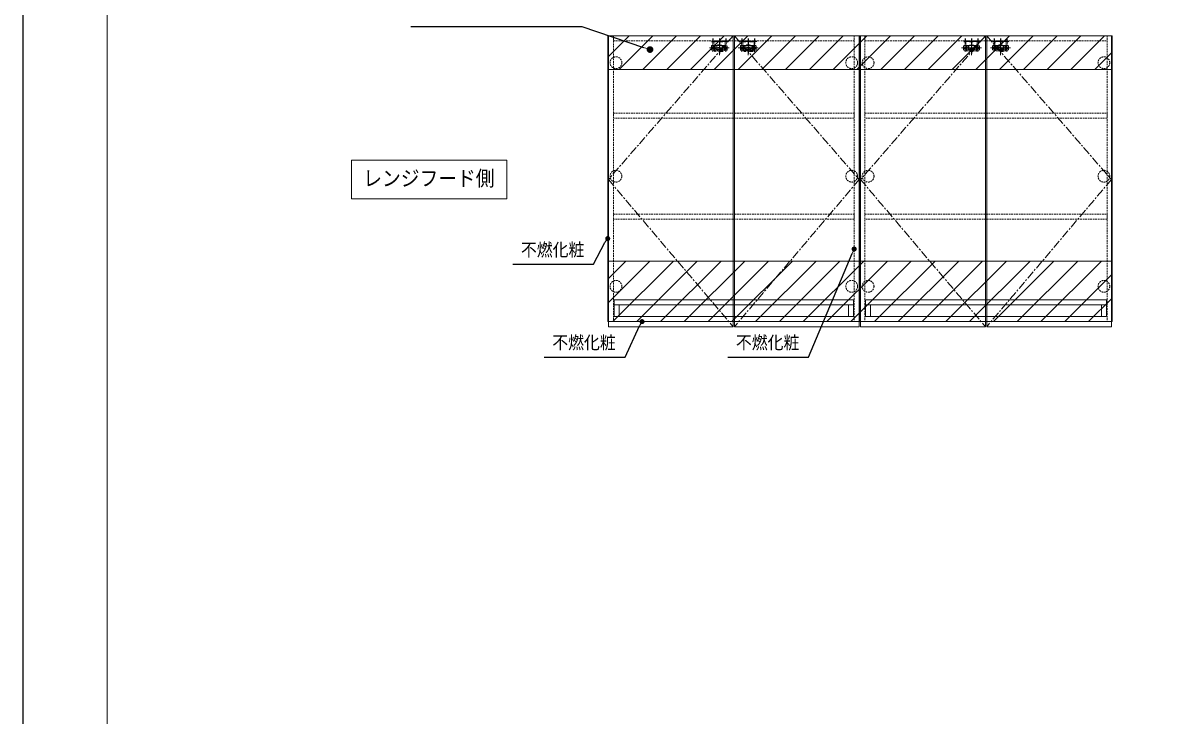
# Model space of a CAD drawing. Units: millimetres, scale not verified. Extents: x -6948 to 6948, y -3754 to 3754.
# Drawn here: x -6864 to -3431, y -1694 to 367 of the extents above; entities that cross this region are included whole.
import ezdxf
from ezdxf.enums import TextEntityAlignment as Align

# ---------------------------------------------------------------- set-up
doc = ezdxf.new("R2010")
doc.units = ezdxf.units.MM
doc.header["$LTSCALE"] = 20
for name, pattern in [('USER1', [0.375, 0.25, -0.125]), ('USER2', [2, 1.25, -0.25, 0.25, -0.25]), ('USER3', [0.26, 0.01, -0.25])]:
    doc.linetypes.add(name, pattern=pattern)
for name, color, linetype, lineweight in [('0-1_細線ﾚｲﾔｰ', 91, 'Continuous', 9), ('0-2_1', 30, 'Continuous', 13), ('0-3_0', 30, 'Continuous', 13), ('0-4_本体', 6, 'USER1', 25), ('0-5_寸法ﾚｲﾔｰ', 30, 'Continuous', 13), ('0-6_DEFPOINTS', 7, 'Continuous', 25), ('0-8_図面枠', 3, 'USER3', 15)]:
    doc.layers.add(name, color=color, linetype=linetype, lineweight=lineweight)
doc.styles.add('ＭＳ ゴシック', font='')
doc.styles.get('ＭＳ ゴシック').set_extended_font_data('MS Gothic')

# ---------------------------------------------------------------- blocks, each defined once
blk = doc.blocks.new('A$C6C503A1C')
at = {"layer": '0-2_1', "color": 1, "linetype": 'USER2'}
for p, q in [((593.1, 857.4), (593.1, 0)), ((0, 428.7), (1186.2, 428.7)), ((213.1, 674.8), (213.1, 182.6)), ((973.1, 674.8), (973.1, 182.6))]:
    blk.add_line(p, q, dxfattribs=at)
at = {"layer": '0-2_1', "color": 1, "linetype": 'USER1'}
for p, q in [((123.1, 528.7), (123.1, 328.7)), ((163.1, 568.7), (1023.1, 568.7)), ((163.1, 288.7), (1023.1, 288.7)), ((333.1, 568.7), (333.1, 288.7)), ((413.1, 568.7), (413.1, 288.7)), ((413.1, 358.7), (773.1, 358.7)), ((773.1, 568.7), (773.1, 288.7)), ((853.1, 568.7), (853.1, 288.7)), ((1063.1, 528.7), (1063.1, 328.7))]:
    blk.add_line(p, q, dxfattribs=at)
at = {"layer": '0-2_1', "color": 1}
for p, q in [((176.1, 398.7), (176.1, 458.7)), ((250.1, 458.7), (250.1, 398.7)), ((936.1, 458.7), (936.1, 398.7)), ((1010.1, 398.7), (1010.1, 458.7))]:
    blk.add_line(p, q, dxfattribs=at)
at = {"layer": '0-2_1', "color": 1, "linetype": 'USER1'}
for centre, start, end in [((163.1, 528.7), 90, 180), ((163.1, 328.7), 180, 270), ((1023.1, 528.7), 0, 90), ((1023.1, 328.7), 270, 0)]:
    blk.add_arc(centre, 40, start, end, dxfattribs=at)
at = {"layer": '0-2_1', "color": 1}
for centre, start, end in [((213.1, 458.7), 0, 180), ((213.1, 398.7), 180, 0), ((973.1, 458.7), 0, 180), ((973.1, 398.7), 180, 0)]:
    blk.add_arc(centre, 37, start, end, dxfattribs=at)
blk = doc.blocks.new('A$C3CB362AA')
at = {"layer": '0-4_本体', "linetype": 'USER2'}
for p, q in [((420, 4584), (420, 2900)), ((2320, 4584), (2320, 0)), ((4220, 4584), (4220, 2900))]:
    blk.add_line(p, q, dxfattribs=at)
at = {"layer": '0-4_本体'}
for p, q in [((770, 3857), (770, 1037)), ((3870, 3857), (3870, 1037)), ((770, 1637), (3870, 1637)), ((970, 837), (3670, 837)), ((1820, 2687), (2820, 2687)), ((1820, 2687), (1820, 837)), ((1820, 1887), (2820, 1887)), ((2820, 2687), (2820, 837))]:
    blk.add_line(p, q, dxfattribs=at)
blk.add_lwpolyline([(0, 3857), (4640, 3857), (4640, 3557), (0, 3557)], close=True, dxfattribs=at)
for centre, start, end in [((970, 1037), 180, 270), ((3670, 1037), 270, 0)]:
    blk.add_arc(centre, 200, start, end, dxfattribs=at)
blk = doc.blocks.new('A$C0D9D3555')
at = {"layer": '0-2_1', "xscale": -1}
blk.add_blockref('A$C6C503A1C', (1186.2, 0), dxfattribs=at)
at = {"layer": '0-2_1', "xscale": 0.2, "yscale": 0.2}
blk.add_blockref('A$C3CB362AA', (129.1, 73.3), dxfattribs=at)
blk = doc.blocks.new('A$C5FD08CAB')
at = {"layer": '0-1_細線ﾚｲﾔｰ', "linetype": 'USER1'}
for p, q in [((14240, 1000), (0, 1000)), ((0, 1000), (0, 0)), ((14240, 700), (0, 700)), ((300, 700), (300, 0)), ((13940, 700), (13940, 0)), ((14240, 0), (14240, 1000)), ((0, 0), (14240, 0))]:
    blk.add_line(p, q, dxfattribs=at)
blk = doc.blocks.new('A$C5FD08CB5')
at = {"layer": '0-1_細線ﾚｲﾔｰ', "linetype": 'USER1'}
for p, q in [((14320, 1000), (0, 1000)), ((0, 1000), (0, 0)), ((14320, 700), (0, 700)), ((300, 700), (300, 0)), ((14020, 700), (14020, 0)), ((14320, 0), (14320, 1000)), ((0, 0), (14320, 0))]:
    blk.add_line(p, q, dxfattribs=at)
blk = doc.blocks.new('_DOT')
at = {"layer": '0-3_0'}
blk.add_line((-10, 0), (-20, 0), dxfattribs=at)
for points in [[(0, 0), (-10, 0), (-9.92, 1.25)], [(0, 0), (-9.92, -1.25), (-10, 0)], [(0, 0), (-9.92, 1.25), (-9.69, 2.49)], [(0, 0), (-9.69, -2.49), (-9.92, -1.25)], [(0, 0), (-9.69, 2.49), (-9.3, 3.68)], [(0, 0), (-9.3, -3.68), (-9.69, -2.49)], [(0, 0), (-9.3, 3.68), (-8.76, 4.82)], [(0, 0), (-8.76, -4.82), (-9.3, -3.68)], [(0, 0), (-8.76, 4.82), (-8.09, 5.88)], [(0, 0), (-8.09, -5.88), (-8.76, -4.82)], [(0, 0), (-8.09, 5.88), (-7.29, 6.85)], [(0, 0), (-7.29, -6.85), (-8.09, -5.88)], [(0, 0), (-7.29, 6.85), (-6.37, 7.71)], [(0, 0), (-6.37, -7.71), (-7.29, -6.85)], [(0, 0), (-6.37, 7.71), (-5.36, 8.44)], [(0, 0), (-5.36, -8.44), (-6.37, -7.71)], [(0, 0), (-5.36, 8.44), (-4.26, 9.05)], [(0, 0), (-4.26, -9.05), (-5.36, -8.44)], [(0, 0), (-4.26, 9.05), (-3.09, 9.51)], [(0, 0), (-3.09, -9.51), (-4.26, -9.05)], [(0, 0), (-3.09, 9.51), (-1.87, 9.82)], [(0, 0), (-1.87, -9.82), (-3.09, -9.51)], [(0, 0), (-1.87, 9.82), (-0.63, 9.98)], [(0, 0), (-0.63, -9.98), (-1.87, -9.82)], [(0, 0), (-0.63, 9.98), (0.63, 9.98)], [(0, 0), (0.63, -9.98), (-0.63, -9.98)], [(0, 0), (0.63, 9.98), (1.87, 9.82)], [(0, 0), (1.87, 9.82), (3.09, 9.51)], [(0, 0), (3.09, 9.51), (4.26, 9.05)], [(0, 0), (4.26, 9.05), (5.36, 8.44)], [(0, 0), (5.36, 8.44), (6.37, 7.71)], [(0, 0), (6.37, 7.71), (7.29, 6.85)], [(0, 0), (7.29, 6.85), (8.09, 5.88)], [(0, 0), (8.09, 5.88), (8.76, 4.82)], [(0, 0), (8.76, 4.82), (9.3, 3.68)], [(0, 0), (9.3, 3.68), (9.69, 2.49)], [(0, 0), (9.69, 2.49), (9.92, 1.25)], [(0, 0), (9.92, 1.25), (10, 0)], [(0, 0), (1.87, -9.82), (0.63, -9.98)], [(0, 0), (3.09, -9.51), (1.87, -9.82)], [(0, 0), (4.26, -9.05), (3.09, -9.51)], [(0, 0), (5.36, -8.44), (4.26, -9.05)], [(0, 0), (6.37, -7.71), (5.36, -8.44)], [(0, 0), (7.29, -6.85), (6.37, -7.71)], [(0, 0), (8.09, -5.88), (7.29, -6.85)], [(0, 0), (8.76, -4.82), (8.09, -5.88)], [(0, 0), (9.3, -3.68), (8.76, -4.82)], [(0, 0), (9.69, -2.49), (9.3, -3.68)], [(0, 0), (9.92, -1.25), (9.69, -2.49)], [(0, 0), (10, 0), (9.92, -1.25)]]:
    blk.add_solid(points, dxfattribs=at)
blk = doc.blocks.new('DOT_33')
at = {"layer": '0-2_1'}
blk.add_line((-10, 0), (-20, 0), dxfattribs=at)
for points in [[(0, 0), (-10, 0), (-9.92, 1.25)], [(0, 0), (-9.92, -1.25), (-10, 0)], [(0, 0), (-9.92, 1.25), (-9.69, 2.49)], [(0, 0), (-9.69, -2.49), (-9.92, -1.25)], [(0, 0), (-9.69, 2.49), (-9.3, 3.68)], [(0, 0), (-9.3, -3.68), (-9.69, -2.49)], [(0, 0), (-9.3, 3.68), (-8.76, 4.82)], [(0, 0), (-8.76, -4.82), (-9.3, -3.68)], [(0, 0), (-8.76, 4.82), (-8.09, 5.88)], [(0, 0), (-8.09, -5.88), (-8.76, -4.82)], [(0, 0), (-8.09, 5.88), (-7.29, 6.85)], [(0, 0), (-7.29, -6.85), (-8.09, -5.88)], [(0, 0), (-7.29, 6.85), (-6.37, 7.71)], [(0, 0), (-6.37, -7.71), (-7.29, -6.85)], [(0, 0), (-6.37, 7.71), (-5.36, 8.44)], [(0, 0), (-5.36, -8.44), (-6.37, -7.71)], [(0, 0), (-5.36, 8.44), (-4.26, 9.05)], [(0, 0), (-4.26, -9.05), (-5.36, -8.44)], [(0, 0), (-4.26, 9.05), (-3.09, 9.51)], [(0, 0), (-3.09, -9.51), (-4.26, -9.05)], [(0, 0), (-3.09, 9.51), (-1.87, 9.82)], [(0, 0), (-1.87, -9.82), (-3.09, -9.51)], [(0, 0), (-1.87, 9.82), (-0.63, 9.98)], [(0, 0), (-0.63, -9.98), (-1.87, -9.82)], [(0, 0), (-0.63, 9.98), (0.63, 9.98)], [(0, 0), (0.63, -9.98), (-0.63, -9.98)], [(0, 0), (0.63, 9.98), (1.87, 9.82)], [(0, 0), (1.87, 9.82), (3.09, 9.51)], [(0, 0), (3.09, 9.51), (4.26, 9.05)], [(0, 0), (4.26, 9.05), (5.36, 8.44)], [(0, 0), (5.36, 8.44), (6.37, 7.71)], [(0, 0), (6.37, 7.71), (7.29, 6.85)], [(0, 0), (7.29, 6.85), (8.09, 5.88)], [(0, 0), (8.09, 5.88), (8.76, 4.82)], [(0, 0), (8.76, 4.82), (9.3, 3.68)], [(0, 0), (9.3, 3.68), (9.69, 2.49)], [(0, 0), (9.69, 2.49), (9.92, 1.25)], [(0, 0), (9.92, 1.25), (10, 0)], [(0, 0), (1.87, -9.82), (0.63, -9.98)], [(0, 0), (3.09, -9.51), (1.87, -9.82)], [(0, 0), (4.26, -9.05), (3.09, -9.51)], [(0, 0), (5.36, -8.44), (4.26, -9.05)], [(0, 0), (6.37, -7.71), (5.36, -8.44)], [(0, 0), (7.29, -6.85), (6.37, -7.71)], [(0, 0), (8.09, -5.88), (7.29, -6.85)], [(0, 0), (8.76, -4.82), (8.09, -5.88)], [(0, 0), (9.3, -3.68), (8.76, -4.82)], [(0, 0), (9.69, -2.49), (9.3, -3.68)], [(0, 0), (9.92, -1.25), (9.69, -2.49)], [(0, 0), (10, 0), (9.92, -1.25)]]:
    blk.add_solid(points, dxfattribs=at)

msp = doc.modelspace()

# ---------------------------------------------------------------- linework, layer by layer
at = {"layer": '0-1_細線ﾚｲﾔｰ'}
for p, q in [((-5126.15, 265.55), (-5062.7, 329)), ((-5091.98, 229), (-4991.98, 329)), ((-5021.27, 229), (-4921.27, 329)), ((-4950.56, 229), (-4850.56, 329)), ((-4879.85, 229), (-4779.85, 329)), ((-4809.14, 229), (-4709.14, 329)), ((-4738.43, 229), (-4638.43, 329)), ((-4667.72, 229), (-4567.72, 329)), ((-4597.01, 229), (-4497.01, 329)), ((-4526.3, 229), (-4426.3, 329)), ((-4455.59, 229), (-4355.59, 329)), ((-4384.88, 229), (-4284.88, 329)), ((-4314.17, 229), (-4214.17, 329)), ((-4243.46, 229), (-4143.46, 329)), ((-4172.75, 229), (-4072.75, 329)), ((-4102.04, 229), (-4002.04, 329)), ((-4031.32, 229), (-3931.32, 329)), ((-3960.61, 229), (-3860.61, 329)), ((-3889.9, 229), (-3789.9, 329)), ((-3819.19, 229), (-3719.19, 329)), ((-3748.48, 229), (-3648.48, 329)), ((-3677.77, 229), (-3626.15, 280.62)), ((-5126.15, -395.14), (-5072.01, -341)), ((-5126.15, -465.85), (-5001.3, -341)), ((-5110.59, -521), (-4930.59, -341)), ((-5039.88, -521), (-4859.88, -341)), ((-4969.17, -521), (-4789.17, -341)), ((-4898.46, -521), (-4718.46, -341)), ((-4827.75, -521), (-4647.75, -341)), ((-4757.04, -521), (-4577.04, -341)), ((-4686.32, -521), (-4506.32, -341)), ((-4615.61, -521), (-4435.61, -341)), ((-4544.9, -521), (-4364.9, -341)), ((-4474.19, -521), (-4294.19, -341)), ((-4403.48, -521), (-4223.48, -341)), ((-4332.77, -521), (-4152.77, -341)), ((-4262.06, -521), (-4082.06, -341)), ((-4191.35, -521), (-4011.35, -341)), ((-4120.64, -521), (-3940.64, -341)), ((-4049.93, -521), (-3869.93, -341)), ((-3979.22, -521), (-3799.22, -341)), ((-3908.51, -521), (-3728.51, -341)), ((-3837.8, -521), (-3657.8, -341)), ((-3767.09, -521), (-3626.15, -380.06)), ((-3696.37, -521), (-3626.15, -450.77))]:
    msp.add_line(p, q, dxfattribs=at)
at = {"layer": '0-1_細線ﾚｲﾔｰ', "linetype": 'USER1'}
for p, q in [((-5109.15, 329), (-5109.15, -521)), ((-5109.15, 314), (-4393.15, 314)), ((-4393.15, 329), (-4393.15, -521)), ((-4361.15, 329), (-4361.15, -521)), ((-4361.15, 314), (-3641.15, 314)), ((-3641.15, 329), (-3641.15, -521)), ((-5109.15, -506), (-4393.15, -506)), ((-4361.15, -506), (-3641.15, -506)), ((-5126.15, -521), (-4376.15, -521)), ((-4376.15, -521), (-3626.15, -521))]:
    msp.add_line(p, q, dxfattribs=at)
at = {"layer": '0-1_細線ﾚｲﾔｰ'}
for points in [[(-5126.15, 229), (-3626.15, 229), (-3626.15, 329), (-5126.15, 329)], [(-5126.15, -521), (-3626.15, -521), (-3626.15, -341), (-5126.15, -341)]]:
    msp.add_lwpolyline(points, close=True, dxfattribs=at)
at = {"layer": '0-1_細線ﾚｲﾔｰ', "linetype": 'USER2'}
for points in [[(-4753.15, 329), (-5124.15, -98.5), (-4753.15, -536)], [(-4749.15, 329), (-4378.15, -98.5), (-4749.15, -536)], [(-4003.15, 329), (-4374.15, -98.5), (-4003.15, -536)], [(-3999.15, 329), (-3628.15, -98.5), (-3999.15, -536)]]:
    msp.add_lwpolyline(points, dxfattribs=at)
at = {"layer": '0-1_細線ﾚｲﾔｰ', "linetype": 'USER1'}
for points in [[(-5109.15, 99), (-4393.15, 99), (-4393.15, 84), (-5109.15, 84)], [(-4361.15, 99), (-3641.15, 99), (-3641.15, 84), (-4361.15, 84)], [(-5109.15, -201), (-4393.15, -201), (-4393.15, -216), (-5109.15, -216)], [(-4361.15, -201), (-3641.15, -201), (-3641.15, -216), (-4361.15, -216)]]:
    msp.add_lwpolyline(points, close=True, dxfattribs=at)
for centre in [(-5101.65, 249), (-4400.65, 249), (-4351.65, 249), (-3650.65, 249), (-5101.65, -88.5), (-4400.65, -88.5), (-4351.65, -88.5), (-3650.65, -88.5), (-5101.65, -416), (-4400.65, -416), (-4351.65, -416), (-3650.65, -416)]:
    msp.add_circle(centre, 17.5, dxfattribs=at)
at = {"layer": '0-2_1', "color": 7}
for points in [[(-4376.15, -521), (-4376.15, 329), (-5126.15, 329), (-5126.15, -521)], [(-3626.15, -521), (-3626.15, 329), (-4376.15, 329), (-4376.15, -521)]]:
    msp.add_lwpolyline(points, dxfattribs=at)
for points in [[(-5124.15, -536), (-4753.15, -536), (-4753.15, 329), (-5124.15, 329)], [(-4378.15, -536), (-4749.15, -536), (-4749.15, 329), (-4378.15, 329)], [(-4374.15, -536), (-4003.15, -536), (-4003.15, 329), (-4374.15, 329)], [(-3628.15, -536), (-3999.15, -536), (-3999.15, 329), (-3628.15, 329)]]:
    msp.add_lwpolyline(points, close=True, dxfattribs=at)
at = {"layer": '0-5_寸法ﾚｲﾔｰ', "lineweight": 25}
for points in [[(-5711.05, 357.1), (-5203.34, 357.1), (-5019.49, 294.12)], [(-5408.15, -350.54), (-5167.9, -350.54), (-5135.07, -285.96)], [(-4768.82, -626.63), (-4528.57, -626.63), (-4399.5, -318.6)], [(-5314.81, -626.63), (-5074.56, -626.63), (-5031.86, -533.74)]]:
    msp.add_lwpolyline(points, dxfattribs=at)
at = {"layer": '0-6_DEFPOINTS'}
msp.add_line((-6864.5, -3671), (-6864.5, 3754), dxfattribs=at)
at = {"layer": '0-8_図面枠', "linetype": 'Continuous'}
for points in [[(-6614.5, -3421), (3385.5, -3421), (3385.5, 3504), (-6614.5, 3504)], [(-5426.15, -40.92), (-5426.15, -156.09), (-5887.64, -156.09), (-5887.64, -40.92)]]:
    msp.add_lwpolyline(points, close=True, dxfattribs=at)

# ---------------------------------------------------------------- block references
at = {"layer": '0-1_細線ﾚｲﾔｰ', "xscale": 0.05, "yscale": 0.05}
for name, p in [('A$C5FD08CAB', (-5107.15, -506)), ('A$C5FD08CB5', (-4359.15, -506))]:
    msp.add_blockref(name, p, dxfattribs=at)
at = {"layer": '0-3_0', "xscale": 0.05, "yscale": 0.05}
for p in [(-4823.8, 271.76), (-4737.8, 271.76), (-4073.8, 271.76), (-3987.8, 271.76)]:
    msp.add_blockref('A$C0D9D3555', p, dxfattribs=at)
at = {"layer": '0-5_寸法ﾚｲﾔｰ', "rotation": 342.83061}
msp.add_blockref('DOT_33', (-5000.39, 288.21), dxfattribs=at)
at = {"layer": '0-5_寸法ﾚｲﾔｰ', "xscale": 0.75, "yscale": 0.75}
for p, rotation in [((-5126.15, -273.91), 53.47999), ((-4393.15, -305.01), 64.93385), ((-5023.95, -521), 58.15527)]:
    msp.add_blockref('_DOT', p, dxfattribs=dict(at, rotation=rotation))

# ---------------------------------------------------------------- texts
at = {"layer": '0-3_0', "color": 7, "style": 'ＭＳ ゴシック', "width": 0.9}
for p in [(-5384.23, -337.94), (-5290.89, -614.03), (-4744.91, -614.03)]:
    msp.add_text('不燃化粧', height=38.42, dxfattribs=at).set_placement(p, align=Align.BOTTOM_LEFT)
at = {"layer": '0-8_図面枠', "style": 'ＭＳ ゴシック', "width": 0.9}
msp.add_text('レンジフード側', height=45.45, dxfattribs=at).set_placement((-5853.14, -131.22), align=Align.BOTTOM_LEFT)

doc.saveas('drawing.dxf')
